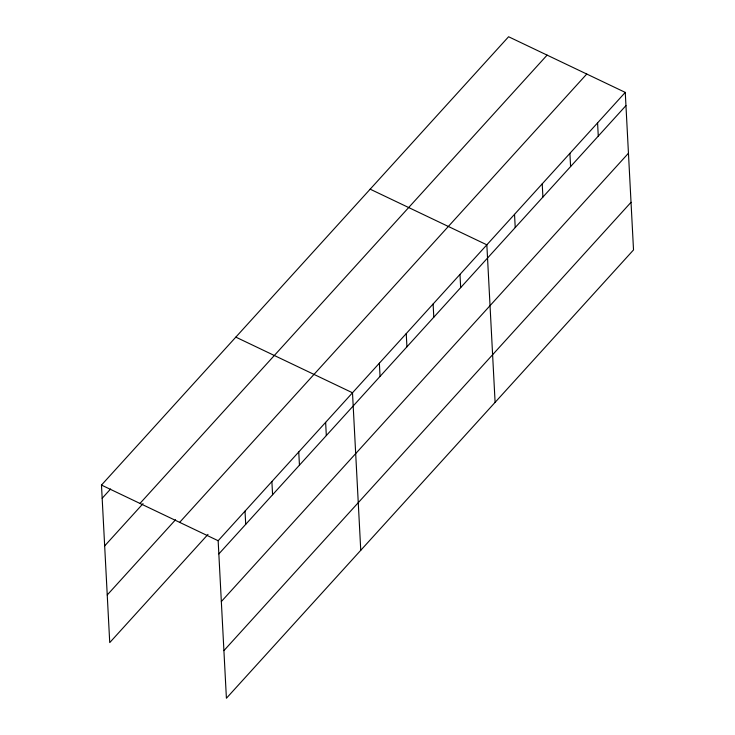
<?xml version="1.0" encoding="UTF-8"?>
<svg xmlns="http://www.w3.org/2000/svg" width="735" height="735" viewBox="0 0 735 735"><rect width="100%" height="100%" fill="white"/><g stroke="black" fill="none" stroke-linecap="round" stroke-linejoin="round"><path stroke-width="1.1" d="M207.996 534.391L109.735 642.601L101.476 485.072L508.592 36.75L625.264 92.399L633.524 249.928L226.408 698.25L218.148 540.721L625.264 92.399M102.165 498.275L110.618 488.977M139.981 503.438L547.097 55.116M104.664 545.903L143.049 503.631M107.236 594.973L175.564 519.737M179.652 522.355L586.769 74.033M218.846 553.924L625.963 105.601M221.336 601.552L628.453 153.229M223.909 650.622L631.025 202.3M370.174 189.18L486.846 244.828L495.105 402.357M235.825 337.126L352.497 392.775L360.756 550.304M101.476 485.072L218.148 540.721M597.583 122.883L598.272 136.085M569.901 153.367L570.59 166.569M542.219 183.86L542.908 197.063M514.528 214.344L515.226 227.547M459.981 274.421L460.67 287.624M433.108 304.005L433.797 317.208M406.235 333.598L406.933 346.801M379.37 363.182L380.059 376.384M325.633 422.368L326.322 435.57M298.759 451.952L299.448 465.154M271.886 481.544L272.584 494.747M245.021 511.128L245.71 524.331"/></g></svg>
